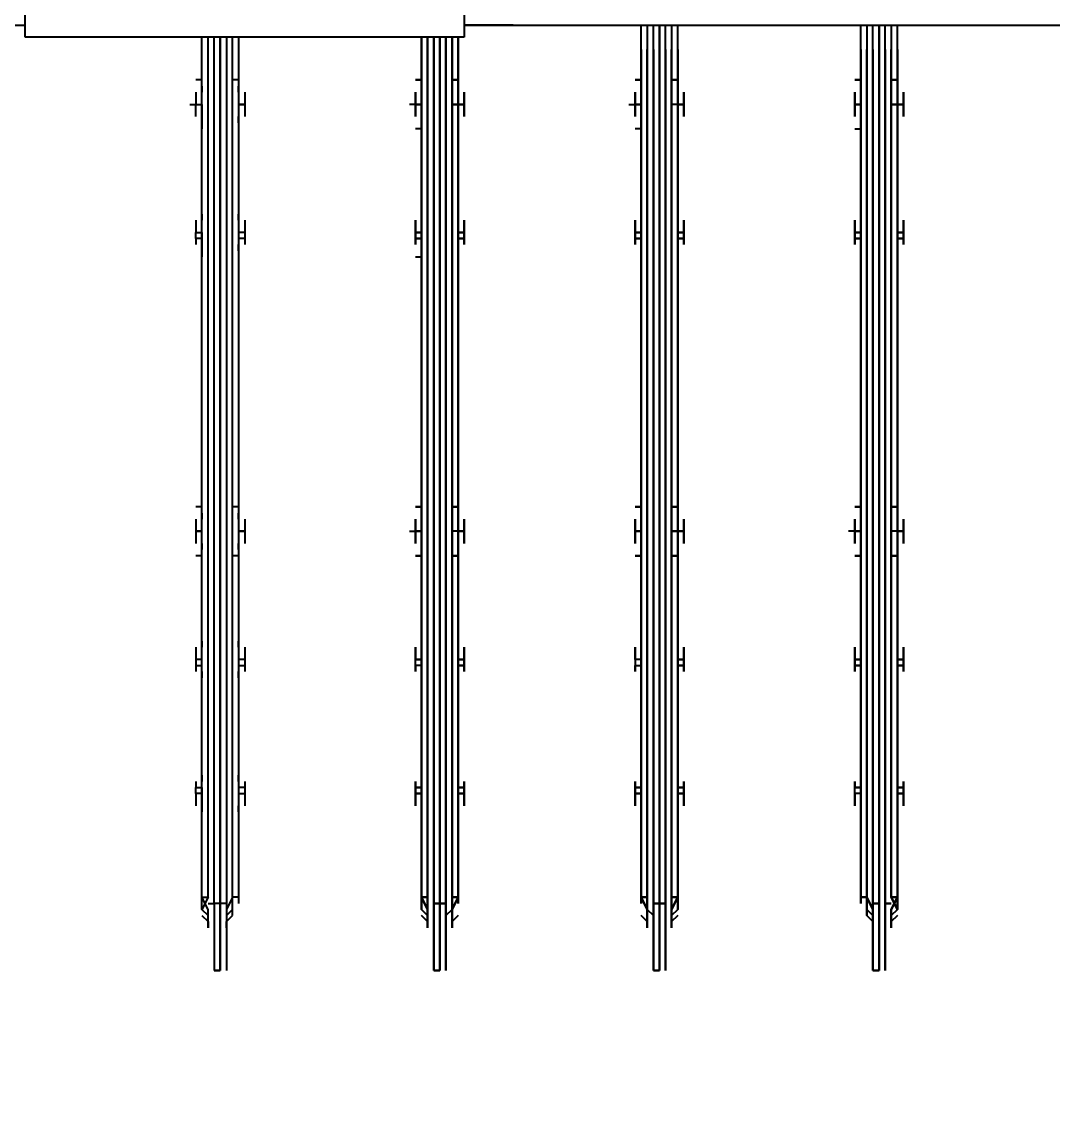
# Model space of a CAD drawing. Header units: metres. Extents: x 530797 to 531186, y 2675944 to 2676144.
# Drawn here: x 531161.7064 to 531161.9401, y 2676016.3081 to 2676016.558 of the extents above; entities that cross this region are included whole.
import ezdxf

# ---------------------------------------------------------------- set-up
doc = ezdxf.new("R2010")
doc.units = ezdxf.units.M
doc.layers.add('IDT', color=7, linetype='Continuous')
doc.layers.add('MMS Block Numbering', color=7, linetype='Continuous')
doc.styles.add('Adani Regular', font='Adani Regular.ttf')

# ---------------------------------------------------------------- blocks, each defined once
blk = doc.blocks.new('IDT')
at = {"layer": 'IDT', "color": 0, "lineweight": 25}
for p, q in [((14.24521, 10.30483), (14.24521, 10.32005)), ((14.24521, 10.32005), (14.24521, 10.30483)), ((14.24798, 10.32005), (14.24659, 10.32005)), ((14.24659, 10.32005), (14.24659, 10.30483)), ((14.24659, 10.32005), (14.24798, 10.32005)), ((14.24659, 10.30483), (14.24659, 10.32005)), ((14.24659, 10.32005), (14.24798, 10.32005)), ((14.24798, 10.32005), (14.24659, 10.32005)), ((14.24659, 10.32005), (14.24798, 10.32005)), ((14.24659, 10.30483), (14.24659, 10.32005)), ((14.24659, 10.32005), (14.24659, 10.30483)), ((14.24798, 10.30483), (14.24798, 10.32005)), ((14.24798, 10.32005), (14.24798, 10.30483)), ((14.295, 10.30483), (14.295, 10.32005)), ((14.295, 10.32005), (14.295, 10.30483)), ((14.29777, 10.32005), (14.29639, 10.32005)), ((14.29639, 10.32005), (14.29639, 10.30483)), ((14.29639, 10.30483), (14.29639, 10.32005)), ((14.29639, 10.32005), (14.29777, 10.32005)), ((14.29777, 10.32005), (14.29639, 10.32005)), ((14.29639, 10.32005), (14.29777, 10.32005)), ((14.29639, 10.30483), (14.29639, 10.32005)), ((14.29639, 10.32005), (14.29639, 10.30483)), ((14.29777, 10.30483), (14.29777, 10.32005)), ((14.29777, 10.32005), (14.29777, 10.30483)), ((14.3448, 10.30483), (14.3448, 10.32005)), ((14.3448, 10.32005), (14.3448, 10.30483)), ((14.34618, 10.30483), (14.34618, 10.32005)), ((14.34618, 10.32005), (14.34618, 10.30483)), ((14.34756, 10.32005), (14.34618, 10.32005)), ((14.34618, 10.32005), (14.34756, 10.32005)), ((14.34756, 10.32005), (14.34618, 10.32005)), ((14.34618, 10.32005), (14.34756, 10.32005)), ((14.34618, 10.30483), (14.34618, 10.32005)), ((14.34618, 10.32005), (14.34618, 10.30483)), ((14.34756, 10.32005), (14.34756, 10.30483)), ((14.34756, 10.30483), (14.34756, 10.32005)), ((14.39459, 10.30483), (14.39459, 10.32005)), ((14.39736, 10.32005), (14.39597, 10.32005)), ((14.39597, 10.32005), (14.39597, 10.30483)), ((14.39597, 10.30483), (14.39597, 10.32005)), ((14.39597, 10.32005), (14.39736, 10.32005)), ((14.39736, 10.32005), (14.39597, 10.32005)), ((14.39736, 10.30483), (14.39736, 10.32005)), ((14.24383, 10.30898), (14.24244, 10.3076)), ((14.24244, 10.3076), (14.24383, 10.30898)), ((14.24383, 10.30622), (14.24383, 10.31037)), ((14.24383, 10.31037), (14.24383, 10.30898)), ((14.24383, 10.30898), (14.24383, 10.31037)), ((14.24383, 10.31037), (14.24383, 10.30622)), ((14.24798, 10.30622), (14.24798, 10.31037)), ((14.24798, 10.31037), (14.24798, 10.30622)), ((14.24798, 10.30898), (14.24798, 10.31037)), ((14.24798, 10.31037), (14.24798, 10.30898)), ((14.24936, 10.3076), (14.24798, 10.30898)), ((14.24798, 10.30898), (14.24936, 10.3076)), ((14.29362, 10.30898), (14.29224, 10.3076)), ((14.29224, 10.3076), (14.29362, 10.30898)), ((14.29362, 10.30622), (14.29362, 10.31037)), ((14.29362, 10.31037), (14.29362, 10.30898)), ((14.29362, 10.30898), (14.29362, 10.31037)), ((14.29362, 10.31037), (14.29362, 10.30622)), ((14.29915, 10.30622), (14.29915, 10.31037)), ((14.29915, 10.31037), (14.29915, 10.30898)), ((14.29915, 10.30898), (14.29915, 10.31037)), ((14.29915, 10.31037), (14.29915, 10.30622)), ((14.29915, 10.30898), (14.30054, 10.3076)), ((14.30054, 10.3076), (14.29915, 10.30898)), ((14.34341, 10.30898), (14.34203, 10.3076)), ((14.34203, 10.3076), (14.34341, 10.30898)), ((14.34341, 10.30622), (14.34341, 10.31037)), ((14.34341, 10.31037), (14.34341, 10.30898)), ((14.34341, 10.30898), (14.34341, 10.31037)), ((14.34341, 10.31037), (14.34341, 10.30622)), ((14.34895, 10.30622), (14.34895, 10.31037)), ((14.34895, 10.31037), (14.34895, 10.30898)), ((14.34895, 10.30898), (14.34895, 10.31037)), ((14.34895, 10.31037), (14.34895, 10.30622)), ((14.34895, 10.30898), (14.35033, 10.3076)), ((14.35033, 10.3076), (14.34895, 10.30898)), ((14.39459, 10.30898), (14.39321, 10.3076)), ((14.39459, 10.30622), (14.39459, 10.31037)), ((14.39459, 10.31037), (14.39459, 10.30898)), ((14.39874, 10.30898), (14.39874, 10.31037)), ((14.39874, 10.31037), (14.39874, 10.30622)), ((14.40012, 10.3076), (14.39874, 10.30898)), ((14.24244, 10.30622), (14.24383, 10.3076)), ((14.24383, 10.3076), (14.24244, 10.30622)), ((14.24244, 10.30622), (14.24383, 10.3076)), ((14.24383, 10.3076), (14.24244, 10.30622)), ((14.24383, 10.30345), (14.24244, 10.30622)), ((14.24244, 10.30622), (14.24244, 10.30483)), ((14.24244, 10.30483), (14.24244, 10.30622)), ((14.24244, 10.30622), (14.24383, 10.30345)), ((14.24244, 10.30345), (14.24383, 10.30622)), ((14.24383, 10.30622), (14.24244, 10.30345)), ((14.24798, 10.3076), (14.24936, 10.30622)), ((14.24936, 10.30622), (14.24798, 10.3076)), ((14.24936, 10.30345), (14.24798, 10.30622)), ((14.24798, 10.30622), (14.24936, 10.30345)), ((14.24936, 10.3076), (14.24936, 10.30345)), ((14.24936, 10.30345), (14.24936, 10.3076)), ((14.24936, 10.30622), (14.24936, 10.30483)), ((14.24936, 10.30483), (14.24936, 10.30622)), ((14.29362, 10.3076), (14.29224, 10.30622)), ((14.29224, 10.30622), (14.29362, 10.3076)), ((14.29224, 10.30622), (14.29224, 10.30483)), ((14.29224, 10.30483), (14.29224, 10.30622)), ((14.29224, 10.30345), (14.29362, 10.30622)), ((14.29362, 10.30622), (14.29224, 10.30345)), ((14.29362, 10.30345), (14.29362, 10.3076)), ((14.29362, 10.3076), (14.29362, 10.30345)), ((14.29777, 10.3076), (14.29915, 10.30622)), ((14.29915, 10.30622), (14.29777, 10.3076)), ((14.29915, 10.30345), (14.29915, 10.3076)), ((14.29915, 10.3076), (14.29915, 10.30345)), ((14.30054, 10.30345), (14.29915, 10.30622)), ((14.29915, 10.30622), (14.30054, 10.30345)), ((14.29915, 10.30622), (14.29915, 10.30483)), ((14.29915, 10.30483), (14.29915, 10.30622)), ((14.34203, 10.30345), (14.34341, 10.30622)), ((14.34341, 10.30622), (14.34203, 10.30345)), ((14.34341, 10.30345), (14.34341, 10.3076)), ((14.34341, 10.3076), (14.34341, 10.30345)), ((14.34341, 10.30622), (14.3448, 10.3076)), ((14.3448, 10.3076), (14.34341, 10.30622)), ((14.34341, 10.30483), (14.34341, 10.30622)), ((14.34341, 10.30622), (14.34341, 10.30483)), ((14.34895, 10.30345), (14.34895, 10.3076)), ((14.34895, 10.3076), (14.35033, 10.30622)), ((14.35033, 10.30622), (14.34895, 10.3076)), ((14.34895, 10.3076), (14.34895, 10.30345)), ((14.35033, 10.30345), (14.34895, 10.30622)), ((14.34895, 10.30622), (14.35033, 10.30345)), ((14.35033, 10.30622), (14.35033, 10.30483)), ((14.35033, 10.30483), (14.35033, 10.30622)), ((14.39321, 10.3076), (14.39321, 10.30345)), ((14.39459, 10.3076), (14.39321, 10.30622)), ((14.39321, 10.30345), (14.39459, 10.30622)), ((14.39321, 10.30622), (14.39321, 10.30483)), ((14.40012, 10.30622), (14.39874, 10.3076)), ((14.39874, 10.3076), (14.40012, 10.30622)), ((14.39874, 10.30622), (14.40012, 10.30345)), ((14.39874, 10.30345), (14.40012, 10.30622)), ((14.40012, 10.30622), (14.40012, 10.30483)), ((14.24244, 10.30207), (14.24244, 10.30483)), ((14.24244, 10.30483), (14.24244, 10.30207)), ((14.24383, 10.30345), (14.24244, 10.30345)), ((14.24244, 10.30345), (14.24383, 10.30345)), ((14.24521, 10.30483), (14.24383, 10.30483)), ((14.24383, 10.30483), (14.24521, 10.30483)), ((14.24383, 10.10566), (14.24383, 10.30345)), ((14.24383, 10.30345), (14.24383, 10.11119)), ((14.24521, 10.11119), (14.24521, 10.30483)), ((14.24521, 10.30483), (14.24521, 10.10566)), ((14.24798, 10.30483), (14.24659, 10.30483)), ((14.24659, 10.30483), (14.24798, 10.30483)), ((14.24659, 10.30483), (14.24798, 10.30483)), ((14.24798, 10.30483), (14.24659, 10.30483)), ((14.24659, 10.11119), (14.24659, 10.30483)), ((14.24659, 10.30483), (14.24659, 10.11119)), ((14.24659, 10.10566), (14.24659, 10.30483)), ((14.24659, 10.30483), (14.24659, 10.10566)), ((14.24798, 10.11119), (14.24798, 10.30483)), ((14.24798, 10.30483), (14.24798, 10.10566)), ((14.24936, 10.30345), (14.25074, 10.30345)), ((14.25074, 10.30345), (14.24936, 10.30345)), ((14.24936, 10.10566), (14.24936, 10.30345)), ((14.24936, 10.30345), (14.24936, 10.11119)), ((14.25074, 10.30207), (14.25074, 10.30483)), ((14.25074, 10.30483), (14.25074, 10.30207)), ((14.29224, 10.30207), (14.29224, 10.30483)), ((14.29224, 10.30483), (14.29224, 10.30207)), ((14.29362, 10.30345), (14.29224, 10.30345)), ((14.29224, 10.30345), (14.29362, 10.30345)), ((14.29362, 10.10566), (14.29362, 10.30345)), ((14.29362, 10.30345), (14.29362, 10.11119)), ((14.29639, 10.30483), (14.295, 10.30483)), ((14.295, 10.30483), (14.295, 10.10566)), ((14.295, 10.11119), (14.295, 10.30483)), ((14.295, 10.30483), (14.29639, 10.30483)), ((14.29777, 10.30483), (14.29639, 10.30483)), ((14.29639, 10.30483), (14.29777, 10.30483)), ((14.29777, 10.30483), (14.29639, 10.30483)), ((14.29639, 10.30483), (14.29777, 10.30483)), ((14.29639, 10.11119), (14.29639, 10.30483)), ((14.29639, 10.30483), (14.29639, 10.11119)), ((14.29639, 10.10566), (14.29639, 10.30483)), ((14.29639, 10.30483), (14.29639, 10.10566)), ((14.29777, 10.11119), (14.29777, 10.30483)), ((14.29777, 10.30483), (14.29777, 10.10566)), ((14.29915, 10.10566), (14.29915, 10.30345)), ((14.29915, 10.30345), (14.30054, 10.30345)), ((14.30054, 10.30345), (14.29915, 10.30345)), ((14.29915, 10.30345), (14.29915, 10.11119)), ((14.30054, 10.30207), (14.30054, 10.30483)), ((14.30054, 10.30483), (14.30054, 10.30207)), ((14.34203, 10.30483), (14.34203, 10.30207)), ((14.34203, 10.30207), (14.34203, 10.30483)), ((14.34203, 10.30345), (14.34341, 10.30345)), ((14.34341, 10.30345), (14.34203, 10.30345)), ((14.34341, 10.30345), (14.34341, 10.10843)), ((14.34341, 10.10843), (14.34341, 10.30345)), ((14.34618, 10.30483), (14.3448, 10.30483)), ((14.3448, 10.30483), (14.34618, 10.30483)), ((14.3448, 10.30483), (14.3448, 10.10843)), ((14.3448, 10.10843), (14.3448, 10.30483)), ((14.34756, 10.30483), (14.34618, 10.30483)), ((14.34618, 10.30483), (14.34756, 10.30483)), ((14.34618, 10.30483), (14.34756, 10.30483)), ((14.34756, 10.30483), (14.34618, 10.30483)), ((14.34618, 10.10843), (14.34618, 10.30483)), ((14.34618, 10.30483), (14.34618, 10.10843)), ((14.34618, 10.10843), (14.34618, 10.30483)), ((14.34618, 10.30483), (14.34618, 10.10843)), ((14.34756, 10.30483), (14.34756, 10.10843)), ((14.34756, 10.10843), (14.34756, 10.30483)), ((14.34895, 10.30345), (14.35033, 10.30345)), ((14.35033, 10.30345), (14.34895, 10.30345)), ((14.34895, 10.10843), (14.34895, 10.30345)), ((14.34895, 10.30345), (14.34895, 10.10843)), ((14.35033, 10.30483), (14.35033, 10.30207)), ((14.35033, 10.30207), (14.35033, 10.30483)), ((14.39182, 10.30207), (14.39182, 10.30483)), ((14.39182, 10.30345), (14.39321, 10.30345)), ((14.39321, 10.30345), (14.39321, 10.10843)), ((14.39459, 10.10843), (14.39459, 10.30483)), ((14.39459, 10.30483), (14.39597, 10.30483)), ((14.39597, 10.30483), (14.39736, 10.30483)), ((14.39597, 10.30483), (14.39597, 10.10843)), ((14.39597, 10.10843), (14.39597, 10.30483)), ((14.39874, 10.30483), (14.39736, 10.30483)), ((14.39736, 10.30483), (14.39736, 10.10843)), ((14.40012, 10.30345), (14.39874, 10.30345)), ((14.39874, 10.30345), (14.39874, 10.10843)), ((14.40012, 10.30483), (14.40012, 10.30207)), ((14.24244, 10.11119), (14.24244, 10.30207)), ((14.24244, 10.30207), (14.24244, 10.10566)), ((14.25074, 10.11119), (14.25074, 10.30207)), ((14.25074, 10.30207), (14.25074, 10.10566)), ((14.29224, 10.11119), (14.29224, 10.30207)), ((14.29224, 10.30207), (14.29224, 10.10566)), ((14.30054, 10.11119), (14.30054, 10.30207)), ((14.30054, 10.30207), (14.30054, 10.10566)), ((14.34203, 10.30207), (14.34203, 10.10843)), ((14.34203, 10.10843), (14.34203, 10.30207)), ((14.35033, 10.30207), (14.35033, 10.10843)), ((14.35033, 10.10843), (14.35033, 10.30207)), ((14.39182, 10.10843), (14.39182, 10.30207)), ((14.40012, 10.30207), (14.40012, 10.10843)), ((14.24244, 10.27994), (14.24244, 10.28409)), ((14.24244, 10.28409), (14.24244, 10.2827)), ((14.24244, 10.2827), (14.24244, 10.28409)), ((14.24244, 10.28409), (14.24244, 10.27994)), ((14.25074, 10.28409), (14.25074, 10.27994)), ((14.25074, 10.27994), (14.25074, 10.28409)), ((14.25074, 10.28409), (14.25074, 10.2827)), ((14.25074, 10.2827), (14.25074, 10.28409)), ((14.29224, 10.2827), (14.29224, 10.28409)), ((14.29224, 10.28409), (14.29224, 10.2827)), ((14.29224, 10.27994), (14.29224, 10.28409)), ((14.29224, 10.28409), (14.29224, 10.27994)), ((14.30054, 10.28409), (14.30054, 10.27994)), ((14.30054, 10.27994), (14.30054, 10.28409)), ((14.30054, 10.28409), (14.30054, 10.2827)), ((14.30054, 10.2827), (14.30054, 10.28409)), ((14.34203, 10.2827), (14.34203, 10.28409)), ((14.34203, 10.28409), (14.34203, 10.2827)), ((14.34203, 10.27994), (14.34203, 10.28409)), ((14.34203, 10.28409), (14.34203, 10.27994)), ((14.35033, 10.27855), (14.35033, 10.28409)), ((14.35033, 10.28409), (14.35033, 10.2827)), ((14.35033, 10.2827), (14.35033, 10.28409)), ((14.35033, 10.28409), (14.35033, 10.27855)), ((14.39182, 10.27994), (14.39182, 10.28409)), ((14.39182, 10.28409), (14.39182, 10.2827)), ((14.40012, 10.27994), (14.40012, 10.28409)), ((14.40012, 10.28409), (14.40012, 10.2827)), ((14.24106, 10.2827), (14.24106, 10.27994)), ((14.24106, 10.27994), (14.24106, 10.2827)), ((14.25212, 10.27994), (14.25212, 10.2827)), ((14.25212, 10.2827), (14.25212, 10.27994)), ((14.29085, 10.27994), (14.29085, 10.2827)), ((14.29085, 10.2827), (14.29085, 10.27994)), ((14.30192, 10.2827), (14.30192, 10.27994)), ((14.30192, 10.27994), (14.30192, 10.2827)), ((14.34065, 10.2827), (14.34065, 10.27994)), ((14.34065, 10.27994), (14.34065, 10.2827)), ((14.35171, 10.2827), (14.35171, 10.27994)), ((14.35171, 10.27994), (14.35171, 10.2827)), ((14.39044, 10.27994), (14.39044, 10.2827)), ((14.40151, 10.27994), (14.40151, 10.2827)), ((14.24244, 10.27994), (14.24106, 10.27994)), ((14.24106, 10.27994), (14.24106, 10.27855)), ((14.24106, 10.27855), (14.24106, 10.27994)), ((14.24106, 10.27994), (14.24244, 10.27994)), ((14.24244, 10.27855), (14.24106, 10.27855)), ((14.24106, 10.27855), (14.24106, 10.27717)), ((14.24106, 10.27717), (14.24106, 10.27855)), ((14.24106, 10.27855), (14.24244, 10.27855)), ((14.24244, 10.27855), (14.24244, 10.27994)), ((14.24244, 10.27994), (14.24244, 10.2744)), ((14.24244, 10.2744), (14.24244, 10.27855)), ((14.25074, 10.27994), (14.25212, 10.27994)), ((14.25074, 10.27855), (14.25074, 10.27994)), ((14.25074, 10.27994), (14.25212, 10.27994)), ((14.25074, 10.27855), (14.25074, 10.27994)), ((14.25212, 10.27855), (14.25074, 10.27855)), ((14.25074, 10.27855), (14.25074, 10.2744)), ((14.25074, 10.2744), (14.25074, 10.27855)), ((14.25074, 10.27855), (14.25212, 10.27855)), ((14.25212, 10.27855), (14.25074, 10.27855)), ((14.25212, 10.27855), (14.25074, 10.27855)), ((14.25212, 10.27994), (14.25212, 10.27855)), ((14.25212, 10.27994), (14.25212, 10.27855)), ((14.25212, 10.27855), (14.25212, 10.27717)), ((14.25212, 10.27717), (14.25212, 10.27855)), ((14.29085, 10.27994), (14.29224, 10.27994)), ((14.29224, 10.27994), (14.29085, 10.27994)), ((14.29085, 10.27994), (14.29085, 10.27855)), ((14.29085, 10.27855), (14.29085, 10.27994)), ((14.29224, 10.27855), (14.29085, 10.27855)), ((14.29085, 10.27855), (14.29085, 10.27717)), ((14.29085, 10.27717), (14.29085, 10.27855)), ((14.29085, 10.27855), (14.29224, 10.27855)), ((14.29224, 10.27855), (14.29224, 10.27994)), ((14.29224, 10.27994), (14.29224, 10.27855)), ((14.29224, 10.27855), (14.29224, 10.2744)), ((14.29224, 10.2744), (14.29224, 10.27855)), ((14.30054, 10.27994), (14.30054, 10.27855)), ((14.30054, 10.27855), (14.30054, 10.27994)), ((14.30192, 10.27994), (14.30054, 10.27994)), ((14.30054, 10.27994), (14.30192, 10.27994)), ((14.30054, 10.27855), (14.30192, 10.27855)), ((14.30192, 10.27855), (14.30054, 10.27855)), ((14.30054, 10.27855), (14.30054, 10.2744)), ((14.30054, 10.2744), (14.30054, 10.27855)), ((14.30054, 10.27855), (14.30192, 10.27855)), ((14.30192, 10.27855), (14.30192, 10.27994)), ((14.30192, 10.27994), (14.30192, 10.27855)), ((14.30192, 10.27855), (14.30192, 10.27717)), ((14.30192, 10.27717), (14.30192, 10.27855)), ((14.34203, 10.27994), (14.34065, 10.27994)), ((14.34065, 10.27994), (14.34065, 10.27855)), ((14.34065, 10.27855), (14.34065, 10.27994)), ((14.34065, 10.27994), (14.34203, 10.27994)), ((14.34203, 10.27855), (14.34065, 10.27855)), ((14.34065, 10.27855), (14.34065, 10.27717)), ((14.34065, 10.27717), (14.34065, 10.27855)), ((14.34065, 10.27855), (14.34203, 10.27855)), ((14.34203, 10.27855), (14.34203, 10.27994)), ((14.34203, 10.27994), (14.34203, 10.27855)), ((14.34203, 10.27855), (14.34203, 10.2744)), ((14.34203, 10.2744), (14.34203, 10.27855)), ((14.35033, 10.27994), (14.35171, 10.27994)), ((14.35171, 10.27994), (14.35033, 10.27994)), ((14.35171, 10.27855), (14.35033, 10.27855)), ((14.35033, 10.27855), (14.35033, 10.2744)), ((14.35033, 10.2744), (14.35033, 10.27855)), ((14.35033, 10.27855), (14.35171, 10.27855)), ((14.35171, 10.27855), (14.35033, 10.27855)), ((14.35033, 10.27855), (14.35171, 10.27855)), ((14.35171, 10.27994), (14.35171, 10.27855)), ((14.35171, 10.27855), (14.35171, 10.27994)), ((14.35171, 10.27855), (14.35171, 10.27717)), ((14.35171, 10.27717), (14.35171, 10.27855)), ((14.39182, 10.27994), (14.39044, 10.27994)), ((14.39044, 10.27855), (14.39044, 10.27994)), ((14.39044, 10.27717), (14.39044, 10.27855)), ((14.39044, 10.27855), (14.39182, 10.27855)), ((14.39182, 10.27855), (14.39182, 10.27994)), ((14.39182, 10.2744), (14.39182, 10.27855)), ((14.40012, 10.27994), (14.40151, 10.27994)), ((14.40012, 10.27855), (14.40012, 10.27994)), ((14.40151, 10.27855), (14.40012, 10.27855)), ((14.40012, 10.27855), (14.40012, 10.2744)), ((14.40151, 10.27855), (14.40012, 10.27855)), ((14.40151, 10.27994), (14.40151, 10.27855)), ((14.40151, 10.27717), (14.40151, 10.27855)), ((14.24244, 10.27579), (14.24244, 10.27717)), ((14.24244, 10.27717), (14.24244, 10.27579)), ((14.25074, 10.27717), (14.25074, 10.27579)), ((14.25074, 10.27579), (14.25074, 10.27717)), ((14.29224, 10.27579), (14.29224, 10.27717)), ((14.29224, 10.27717), (14.29224, 10.27579)), ((14.30054, 10.27717), (14.30054, 10.27579)), ((14.30054, 10.27579), (14.30054, 10.27717)), ((14.34203, 10.27579), (14.34203, 10.27717)), ((14.34203, 10.27717), (14.34203, 10.27579)), ((14.35033, 10.27717), (14.35033, 10.27579)), ((14.35033, 10.27579), (14.35033, 10.27717)), ((14.39182, 10.27717), (14.39182, 10.27579)), ((14.40012, 10.27579), (14.40012, 10.27717)), ((14.24244, 10.25504), (14.24244, 10.25089)), ((14.24244, 10.25089), (14.24244, 10.25504)), ((14.24244, 10.25227), (14.24244, 10.25366)), ((14.24244, 10.25366), (14.24244, 10.25227)), ((14.25074, 10.24951), (14.25074, 10.25504)), ((14.25074, 10.25504), (14.25074, 10.25089)), ((14.25074, 10.25366), (14.25074, 10.25227)), ((14.25074, 10.25227), (14.25074, 10.25366)), ((14.29224, 10.25089), (14.29224, 10.25504)), ((14.29224, 10.25504), (14.29224, 10.24951)), ((14.29224, 10.25227), (14.29224, 10.25366)), ((14.29224, 10.25366), (14.29224, 10.25227)), ((14.30054, 10.25089), (14.30054, 10.25504)), ((14.30054, 10.25504), (14.30054, 10.25089)), ((14.30054, 10.25366), (14.30054, 10.25227)), ((14.30054, 10.25227), (14.30054, 10.25366)), ((14.34203, 10.25089), (14.34203, 10.25504)), ((14.34203, 10.25504), (14.34203, 10.24951)), ((14.34203, 10.25227), (14.34203, 10.25366)), ((14.34203, 10.25366), (14.34203, 10.25227)), ((14.35033, 10.25504), (14.35033, 10.25089)), ((14.35033, 10.25089), (14.35033, 10.25504)), ((14.35033, 10.25366), (14.35033, 10.25227)), ((14.35033, 10.25227), (14.35033, 10.25366)), ((14.39182, 10.24951), (14.39182, 10.25504)), ((14.39182, 10.25366), (14.39182, 10.25227)), ((14.40012, 10.25504), (14.40012, 10.25089)), ((14.40012, 10.25227), (14.40012, 10.25366)), ((14.24106, 10.25227), (14.24106, 10.25089)), ((14.24106, 10.25089), (14.24106, 10.25227)), ((14.24244, 10.25089), (14.24106, 10.25089)), ((14.24106, 10.25089), (14.24106, 10.24951)), ((14.24106, 10.24951), (14.24106, 10.25089)), ((14.24106, 10.25089), (14.24244, 10.25089)), ((14.24244, 10.24951), (14.24244, 10.25089)), ((14.24244, 10.25089), (14.24244, 10.24951)), ((14.25074, 10.25089), (14.25074, 10.24951)), ((14.25212, 10.25089), (14.25074, 10.25089)), ((14.25074, 10.25089), (14.25212, 10.25089)), ((14.25212, 10.25089), (14.25212, 10.25227)), ((14.25212, 10.25227), (14.25212, 10.25089)), ((14.25212, 10.24951), (14.25212, 10.25089)), ((14.25212, 10.25089), (14.25212, 10.24951)), ((14.29085, 10.25227), (14.29085, 10.25089)), ((14.29085, 10.25089), (14.29085, 10.25227)), ((14.29224, 10.25089), (14.29085, 10.25089)), ((14.29085, 10.25089), (14.29085, 10.24951)), ((14.29085, 10.24951), (14.29085, 10.25089)), ((14.29085, 10.25089), (14.29224, 10.25089)), ((14.29224, 10.24951), (14.29224, 10.25089)), ((14.30054, 10.25089), (14.30054, 10.24951)), ((14.30192, 10.25089), (14.30054, 10.25089)), ((14.30054, 10.25089), (14.30054, 10.24951)), ((14.30192, 10.25089), (14.30054, 10.25089)), ((14.30192, 10.25089), (14.30192, 10.25227)), ((14.30192, 10.25227), (14.30192, 10.25089)), ((14.30192, 10.24951), (14.30192, 10.25089)), ((14.30192, 10.24951), (14.30192, 10.25089)), ((14.34065, 10.25227), (14.34065, 10.25089)), ((14.34065, 10.25089), (14.34065, 10.25227)), ((14.34065, 10.25089), (14.34203, 10.25089)), ((14.34203, 10.25089), (14.34065, 10.25089)), ((14.34065, 10.25089), (14.34065, 10.24951)), ((14.34065, 10.24951), (14.34065, 10.25089)), ((14.34203, 10.24951), (14.34203, 10.25089)), ((14.35033, 10.25089), (14.35171, 10.25089)), ((14.35033, 10.24951), (14.35033, 10.25089)), ((14.35033, 10.24951), (14.35033, 10.25089)), ((14.35033, 10.25089), (14.35171, 10.25089)), ((14.35171, 10.25227), (14.35171, 10.25089)), ((14.35171, 10.25089), (14.35171, 10.25227)), ((14.35171, 10.25089), (14.35171, 10.24951)), ((14.35171, 10.25089), (14.35171, 10.24951)), ((14.39044, 10.25089), (14.39044, 10.25227)), ((14.39182, 10.25089), (14.39044, 10.25089)), ((14.39044, 10.24951), (14.39044, 10.25089)), ((14.40012, 10.25089), (14.40012, 10.24951)), ((14.40151, 10.25089), (14.40012, 10.25089)), ((14.40151, 10.25089), (14.40151, 10.25227)), ((14.40151, 10.24951), (14.40151, 10.25089)), ((14.24244, 10.24951), (14.24106, 10.24951)), ((14.24106, 10.24951), (14.24106, 10.24674)), ((14.24106, 10.24674), (14.24106, 10.24951)), ((14.24106, 10.24951), (14.24244, 10.24951)), ((14.24244, 10.24536), (14.24244, 10.24951)), ((14.24244, 10.24951), (14.24244, 10.24536)), ((14.25074, 10.24951), (14.25212, 10.24951)), ((14.25212, 10.24951), (14.25074, 10.24951)), ((14.25074, 10.24951), (14.25074, 10.24536)), ((14.25074, 10.24536), (14.25074, 10.24951)), ((14.25074, 10.24951), (14.25212, 10.24951)), ((14.25212, 10.24951), (14.25074, 10.24951)), ((14.25212, 10.24951), (14.25212, 10.24674)), ((14.25212, 10.24674), (14.25212, 10.24951)), ((14.29224, 10.24951), (14.29085, 10.24951)), ((14.29085, 10.24951), (14.29085, 10.24674)), ((14.29085, 10.24674), (14.29085, 10.24951)), ((14.29085, 10.24951), (14.29224, 10.24951)), ((14.29224, 10.24951), (14.29224, 10.24536)), ((14.29224, 10.24536), (14.29224, 10.24951)), ((14.30054, 10.24951), (14.30054, 10.24536)), ((14.30054, 10.24536), (14.30054, 10.24951)), ((14.30054, 10.24951), (14.30192, 10.24951)), ((14.30054, 10.24951), (14.30192, 10.24951)), ((14.30192, 10.24951), (14.30192, 10.24674)), ((14.30192, 10.24674), (14.30192, 10.24951)), ((14.34203, 10.24951), (14.34065, 10.24951)), ((14.34065, 10.24951), (14.34065, 10.24674)), ((14.34065, 10.24674), (14.34065, 10.24951)), ((14.34065, 10.24951), (14.34203, 10.24951)), ((14.34203, 10.24951), (14.34203, 10.24536)), ((14.34203, 10.24536), (14.34203, 10.24951)), ((14.35033, 10.24536), (14.35033, 10.24951)), ((14.35033, 10.24951), (14.35171, 10.24951)), ((14.35171, 10.24951), (14.35033, 10.24951)), ((14.35033, 10.24951), (14.35033, 10.24536)), ((14.35171, 10.24951), (14.35033, 10.24951)), ((14.35171, 10.24951), (14.35171, 10.24674)), ((14.35171, 10.24674), (14.35171, 10.24951)), ((14.39044, 10.24674), (14.39044, 10.24951)), ((14.39044, 10.24951), (14.39182, 10.24951)), ((14.39182, 10.24536), (14.39182, 10.24951)), ((14.40012, 10.24951), (14.40012, 10.24536)), ((14.40012, 10.24951), (14.40151, 10.24951)), ((14.40151, 10.24674), (14.40151, 10.24951)), ((14.24244, 10.24536), (14.24244, 10.24674)), ((14.24244, 10.24674), (14.24244, 10.24536)), ((14.25074, 10.24674), (14.25074, 10.24536)), ((14.25074, 10.24536), (14.25074, 10.24674)), ((14.29224, 10.24536), (14.29224, 10.24674)), ((14.29224, 10.24674), (14.29224, 10.24536)), ((14.30054, 10.24674), (14.30054, 10.24536)), ((14.30054, 10.24536), (14.30054, 10.24674)), ((14.34203, 10.24536), (14.34203, 10.24674)), ((14.34203, 10.24674), (14.34203, 10.24536)), ((14.35033, 10.24536), (14.35033, 10.24674)), ((14.35033, 10.24674), (14.35033, 10.24536)), ((14.39182, 10.24674), (14.39182, 10.24536)), ((14.40012, 10.24536), (14.40012, 10.24674)), ((14.24383, 10.22599), (14.24244, 10.22599)), ((14.24244, 10.22599), (14.24383, 10.22599)), ((14.25212, 10.22599), (14.25074, 10.22599)), ((14.25074, 10.22599), (14.25212, 10.22599)), ((14.29362, 10.22599), (14.29224, 10.22599)), ((14.29224, 10.22599), (14.29362, 10.22599)), ((14.30192, 10.22599), (14.30054, 10.22599)), ((14.30054, 10.22599), (14.30192, 10.22599)), ((14.34341, 10.22599), (14.34203, 10.22599)), ((14.34203, 10.22599), (14.34341, 10.22599)), ((14.35171, 10.22599), (14.35033, 10.22599)), ((14.35033, 10.22599), (14.35171, 10.22599)), ((14.39182, 10.22599), (14.39321, 10.22599)), ((14.40012, 10.22599), (14.40151, 10.22599)), ((14.24106, 10.22323), (14.24106, 10.22046)), ((14.24106, 10.22046), (14.24106, 10.22323)), ((14.24244, 10.22046), (14.24244, 10.22461)), ((14.24244, 10.22461), (14.24244, 10.22323)), ((14.24244, 10.22323), (14.24244, 10.22461)), ((14.24244, 10.22461), (14.24244, 10.21631)), ((14.25074, 10.22461), (14.25074, 10.22323)), ((14.25074, 10.22323), (14.25074, 10.22461)), ((14.25074, 10.22046), (14.25074, 10.22461)), ((14.25074, 10.22461), (14.25074, 10.22046)), ((14.25212, 10.22046), (14.25212, 10.22323)), ((14.25212, 10.22323), (14.25212, 10.22046)), ((14.29085, 10.22046), (14.29085, 10.22323)), ((14.29085, 10.22323), (14.29085, 10.22046)), ((14.29224, 10.22323), (14.29224, 10.22461)), ((14.29224, 10.22461), (14.29224, 10.22323)), ((14.29224, 10.22046), (14.29224, 10.22461)), ((14.29224, 10.22461), (14.29224, 10.22046)), ((14.30054, 10.22046), (14.30054, 10.22461)), ((14.30054, 10.22461), (14.30054, 10.22323)), ((14.30054, 10.22323), (14.30054, 10.22461)), ((14.30054, 10.22461), (14.30054, 10.22046)), ((14.30192, 10.22323), (14.30192, 10.22046)), ((14.30192, 10.22046), (14.30192, 10.22323)), ((14.34065, 10.22323), (14.34065, 10.22046)), ((14.34065, 10.22046), (14.34065, 10.22323)), ((14.34203, 10.22046), (14.34203, 10.22461)), ((14.34203, 10.22461), (14.34203, 10.22323)), ((14.34203, 10.22323), (14.34203, 10.22461)), ((14.34203, 10.22461), (14.34203, 10.22046)), ((14.35033, 10.22461), (14.35033, 10.22323)), ((14.35033, 10.22323), (14.35033, 10.22461)), ((14.35033, 10.22046), (14.35033, 10.22461)), ((14.35033, 10.22461), (14.35033, 10.22046)), ((14.35171, 10.22046), (14.35171, 10.22323)), ((14.35171, 10.22323), (14.35171, 10.22046)), ((14.39044, 10.22046), (14.39044, 10.22323)), ((14.39182, 10.22046), (14.39182, 10.22461)), ((14.39182, 10.22461), (14.39182, 10.22323)), ((14.40012, 10.22323), (14.40012, 10.22461)), ((14.40012, 10.22461), (14.40012, 10.22046)), ((14.40151, 10.22046), (14.40151, 10.22323)), ((14.24244, 10.22046), (14.24106, 10.22046)), ((14.24106, 10.22046), (14.24244, 10.22046)), ((14.24244, 10.22046), (14.24106, 10.22046)), ((14.24106, 10.22046), (14.24106, 10.21769)), ((14.24106, 10.21769), (14.24106, 10.22046)), ((14.24106, 10.22046), (14.24244, 10.22046)), ((14.24244, 10.21631), (14.24244, 10.22046)), ((14.24244, 10.22046), (14.24383, 10.22046)), ((14.25074, 10.22046), (14.25212, 10.22046)), ((14.25212, 10.22046), (14.25074, 10.22046)), ((14.25074, 10.22046), (14.25212, 10.22046)), ((14.25212, 10.22046), (14.25074, 10.22046)), ((14.25074, 10.21631), (14.25074, 10.22046)), ((14.25074, 10.22046), (14.25212, 10.22046)), ((14.25212, 10.22046), (14.25074, 10.22046)), ((14.25074, 10.22046), (14.25212, 10.22046)), ((14.25212, 10.22046), (14.25074, 10.22046)), ((14.25074, 10.22046), (14.25074, 10.21631)), ((14.25212, 10.22046), (14.25212, 10.21769)), ((14.25212, 10.21769), (14.25212, 10.22046)), ((14.25212, 10.22046), (14.25351, 10.22046)), ((14.29085, 10.22046), (14.29224, 10.22046)), ((14.29224, 10.22046), (14.29085, 10.22046)), ((14.29085, 10.22046), (14.29224, 10.22046)), ((14.29224, 10.22046), (14.29085, 10.22046)), ((14.29085, 10.22046), (14.29085, 10.21769)), ((14.29085, 10.21769), (14.29085, 10.22046)), ((14.29085, 10.22046), (14.29224, 10.22046)), ((14.29224, 10.22046), (14.29362, 10.22046)), ((14.29362, 10.22046), (14.29224, 10.22046)), ((14.29224, 10.22046), (14.29224, 10.21631)), ((14.29224, 10.21631), (14.29224, 10.22046)), ((14.30054, 10.22046), (14.30054, 10.21631)), ((14.30054, 10.21631), (14.30054, 10.22046)), ((14.30054, 10.22046), (14.30192, 10.22046)), ((14.30192, 10.22046), (14.30054, 10.22046)), ((14.30054, 10.22046), (14.30192, 10.22046)), ((14.30192, 10.22046), (14.30054, 10.22046)), ((14.30054, 10.22046), (14.30192, 10.22046)), ((14.30192, 10.22046), (14.30054, 10.22046)), ((14.30054, 10.22046), (14.30192, 10.22046)), ((14.30192, 10.22046), (14.30192, 10.21769)), ((14.30192, 10.21769), (14.30192, 10.22046)), ((14.34203, 10.22046), (14.34065, 10.22046)), ((14.34065, 10.22046), (14.34203, 10.22046)), ((14.34203, 10.22046), (14.34065, 10.22046)), ((14.34065, 10.22046), (14.34065, 10.21769)), ((14.34065, 10.21769), (14.34065, 10.22046)), ((14.34065, 10.22046), (14.34203, 10.22046)), ((14.34203, 10.22046), (14.34203, 10.21631)), ((14.34203, 10.21631), (14.34203, 10.22046)), ((14.34203, 10.22046), (14.34341, 10.22046)), ((14.35171, 10.22046), (14.35033, 10.22046)), ((14.35033, 10.22046), (14.35171, 10.22046)), ((14.35171, 10.22046), (14.35033, 10.22046)), ((14.35033, 10.21631), (14.35033, 10.22046)), ((14.35033, 10.22046), (14.35171, 10.22046)), ((14.35171, 10.22046), (14.35033, 10.22046)), ((14.35033, 10.22046), (14.35033, 10.21631)), ((14.35309, 10.22046), (14.35171, 10.22046)), ((14.35171, 10.22046), (14.35171, 10.21769)), ((14.35171, 10.21769), (14.35171, 10.22046)), ((14.39044, 10.21769), (14.39044, 10.22046)), ((14.39044, 10.22046), (14.39182, 10.22046)), ((14.39182, 10.22046), (14.39044, 10.22046)), ((14.39182, 10.21631), (14.39182, 10.22046)), ((14.40151, 10.22046), (14.40012, 10.22046)), ((14.40012, 10.22046), (14.40012, 10.21631)), ((14.40012, 10.22046), (14.40151, 10.22046)), ((14.40151, 10.22046), (14.40012, 10.22046)), ((14.40151, 10.21769), (14.40151, 10.22046)), ((14.24244, 10.21631), (14.24244, 10.21769)), ((14.24244, 10.21769), (14.24244, 10.21631)), ((14.25074, 10.21769), (14.25074, 10.21631)), ((14.25074, 10.21631), (14.25074, 10.21769)), ((14.29224, 10.21631), (14.29224, 10.21769)), ((14.29224, 10.21769), (14.29224, 10.21631)), ((14.30054, 10.21631), (14.30054, 10.21769)), ((14.30054, 10.21769), (14.30054, 10.21631)), ((14.34203, 10.21631), (14.34203, 10.21769)), ((14.34203, 10.21769), (14.34203, 10.21631)), ((14.35033, 10.21769), (14.35033, 10.21631)), ((14.35033, 10.21631), (14.35033, 10.21769)), ((14.39182, 10.21769), (14.39182, 10.21631)), ((14.40012, 10.21631), (14.40012, 10.21769)), ((14.24383, 10.21493), (14.24244, 10.21493)), ((14.24244, 10.21493), (14.24383, 10.21493)), ((14.25212, 10.21493), (14.25074, 10.21493)), ((14.25074, 10.21493), (14.25212, 10.21493)), ((14.29362, 10.21493), (14.29224, 10.21493)), ((14.29224, 10.21493), (14.29362, 10.21493)), ((14.30192, 10.21493), (14.30054, 10.21493)), ((14.30054, 10.21493), (14.30192, 10.21493)), ((14.34341, 10.21493), (14.34203, 10.21493)), ((14.34203, 10.21493), (14.34341, 10.21493)), ((14.35171, 10.21493), (14.35033, 10.21493)), ((14.35033, 10.21493), (14.35171, 10.21493)), ((14.39182, 10.21493), (14.39321, 10.21493)), ((14.40012, 10.21493), (14.40151, 10.21493)), ((14.24244, 10.15407), (14.24244, 10.15822)), ((14.24244, 10.15822), (14.24244, 10.15407)), ((14.25074, 10.15269), (14.25074, 10.15822)), ((14.25074, 10.15822), (14.25074, 10.15407)), ((14.29224, 10.15269), (14.29224, 10.15822)), ((14.29224, 10.15822), (14.29224, 10.15269)), ((14.30054, 10.15822), (14.30054, 10.15269)), ((14.30054, 10.15407), (14.30054, 10.15822)), ((14.34203, 10.15269), (14.34203, 10.15822)), ((14.34203, 10.15822), (14.34203, 10.15269)), ((14.35171, 10.15822), (14.35033, 10.15822)), ((14.35033, 10.15822), (14.35033, 10.15407)), ((14.35033, 10.15407), (14.35033, 10.15822)), ((14.39182, 10.15407), (14.39182, 10.15822)), ((14.40012, 10.15407), (14.40012, 10.15822)), ((14.24244, 10.15545), (14.24244, 10.15684)), ((14.24244, 10.15684), (14.24244, 10.15545)), ((14.25074, 10.15684), (14.25074, 10.15545)), ((14.25074, 10.15545), (14.25074, 10.15684)), ((14.29224, 10.15545), (14.29224, 10.15684)), ((14.29224, 10.15684), (14.29224, 10.15545)), ((14.30054, 10.15684), (14.30054, 10.15545)), ((14.30054, 10.15545), (14.30054, 10.15684)), ((14.34203, 10.15545), (14.34203, 10.15684)), ((14.34203, 10.15684), (14.34203, 10.15545)), ((14.35033, 10.15684), (14.35033, 10.15545)), ((14.35033, 10.15545), (14.35033, 10.15684)), ((14.39182, 10.15684), (14.39182, 10.15545)), ((14.40012, 10.15545), (14.40012, 10.15684)), ((14.24106, 10.15545), (14.24106, 10.15407)), ((14.24106, 10.15407), (14.24106, 10.15545)), ((14.24244, 10.15407), (14.24106, 10.15407)), ((14.24106, 10.15407), (14.24106, 10.15269)), ((14.24106, 10.15269), (14.24106, 10.15407)), ((14.24106, 10.15407), (14.24244, 10.15407)), ((14.24244, 10.15407), (14.24244, 10.14854)), ((14.24244, 10.15269), (14.24244, 10.15407)), ((14.25074, 10.15407), (14.25212, 10.15407)), ((14.25212, 10.15407), (14.25074, 10.15407)), ((14.25074, 10.15407), (14.25074, 10.15269)), ((14.25212, 10.15545), (14.25212, 10.15407)), ((14.25212, 10.15407), (14.25212, 10.15545)), ((14.25212, 10.15407), (14.25212, 10.15269)), ((14.25212, 10.15269), (14.25212, 10.15407)), ((14.29085, 10.15545), (14.29085, 10.15407)), ((14.29085, 10.15407), (14.29085, 10.15545)), ((14.29224, 10.15407), (14.29085, 10.15407)), ((14.29085, 10.15407), (14.29085, 10.15269)), ((14.29085, 10.15269), (14.29085, 10.15407)), ((14.29085, 10.15407), (14.29224, 10.15407)), ((14.30192, 10.15407), (14.30054, 10.15407)), ((14.30054, 10.15407), (14.30192, 10.15407)), ((14.30054, 10.15269), (14.30054, 10.15407)), ((14.30192, 10.15545), (14.30192, 10.15407)), ((14.30192, 10.15407), (14.30192, 10.15545)), ((14.30192, 10.15269), (14.30192, 10.15407)), ((14.30192, 10.15407), (14.30192, 10.15269)), ((14.34065, 10.15545), (14.34065, 10.15407)), ((14.34065, 10.15407), (14.34065, 10.15545)), ((14.34203, 10.15407), (14.34065, 10.15407)), ((14.34065, 10.15407), (14.34065, 10.15269)), ((14.34065, 10.15269), (14.34065, 10.15407)), ((14.34065, 10.15407), (14.34203, 10.15407)), ((14.35033, 10.15407), (14.35033, 10.15269)), ((14.35171, 10.15407), (14.35033, 10.15407)), ((14.35033, 10.15269), (14.35033, 10.15407)), ((14.35033, 10.15407), (14.35171, 10.15407)), ((14.35171, 10.15545), (14.35171, 10.15407)), ((14.35171, 10.15407), (14.35171, 10.15545)), ((14.35171, 10.15269), (14.35171, 10.15407)), ((14.35171, 10.15407), (14.35171, 10.15269)), ((14.39044, 10.15407), (14.39044, 10.15545)), ((14.39044, 10.15269), (14.39044, 10.15407)), ((14.39044, 10.15407), (14.39182, 10.15407)), ((14.39182, 10.15269), (14.39182, 10.15407)), ((14.40012, 10.15407), (14.40151, 10.15407)), ((14.40012, 10.15269), (14.40012, 10.15407)), ((14.40151, 10.15407), (14.40151, 10.15545)), ((14.40151, 10.15407), (14.40151, 10.15269)), ((14.24244, 10.15269), (14.24106, 10.15269)), ((14.24106, 10.15269), (14.24106, 10.14992)), ((14.24106, 10.14992), (14.24106, 10.15269)), ((14.24106, 10.15269), (14.24244, 10.15269)), ((14.24244, 10.14854), (14.24244, 10.15269)), ((14.25212, 10.15269), (14.25074, 10.15269)), ((14.25212, 10.15269), (14.25074, 10.15269)), ((14.25074, 10.15269), (14.25074, 10.14854)), ((14.25074, 10.14854), (14.25074, 10.15269)), ((14.25074, 10.15269), (14.25212, 10.15269)), ((14.25212, 10.15269), (14.25212, 10.14992)), ((14.25212, 10.14992), (14.25212, 10.15269)), ((14.29224, 10.15269), (14.29085, 10.15269)), ((14.29085, 10.15269), (14.29085, 10.14992)), ((14.29085, 10.14992), (14.29085, 10.15269)), ((14.29085, 10.15269), (14.29224, 10.15269)), ((14.29224, 10.15269), (14.29224, 10.14854)), ((14.29224, 10.14854), (14.29224, 10.15269)), ((14.30054, 10.15269), (14.30192, 10.15269)), ((14.30054, 10.15269), (14.30054, 10.14854)), ((14.30054, 10.14854), (14.30054, 10.15269)), ((14.30054, 10.15269), (14.30192, 10.15269)), ((14.30192, 10.15269), (14.30054, 10.15269)), ((14.30192, 10.15269), (14.30192, 10.14992)), ((14.30192, 10.14992), (14.30192, 10.15269)), ((14.34203, 10.15269), (14.34065, 10.15269)), ((14.34065, 10.15269), (14.34065, 10.14992)), ((14.34065, 10.14992), (14.34065, 10.15269)), ((14.34065, 10.15269), (14.34203, 10.15269)), ((14.34203, 10.15269), (14.34203, 10.14854)), ((14.34203, 10.14854), (14.34203, 10.15269)), ((14.35033, 10.14854), (14.35033, 10.15269)), ((14.35033, 10.15269), (14.35171, 10.15269)), ((14.35171, 10.15269), (14.35033, 10.15269)), ((14.35033, 10.15269), (14.35033, 10.14854)), ((14.35033, 10.15269), (14.35171, 10.15269)), ((14.35171, 10.15269), (14.35171, 10.14992)), ((14.35171, 10.14992), (14.35171, 10.15269)), ((14.39044, 10.14992), (14.39044, 10.15269)), ((14.39044, 10.15269), (14.39182, 10.15269)), ((14.39182, 10.14854), (14.39182, 10.15269)), ((14.40151, 10.15269), (14.40012, 10.15269)), ((14.40012, 10.15269), (14.40012, 10.14854)), ((14.40151, 10.15269), (14.40012, 10.15269)), ((14.40151, 10.14992), (14.40151, 10.15269)), ((14.24244, 10.14854), (14.24244, 10.14992)), ((14.24244, 10.14992), (14.24244, 10.14854)), ((14.25074, 10.14854), (14.25074, 10.14992)), ((14.25074, 10.14992), (14.25074, 10.14854)), ((14.29224, 10.14854), (14.29224, 10.14992)), ((14.29224, 10.14992), (14.29224, 10.14854)), ((14.30054, 10.14854), (14.30054, 10.14992)), ((14.30054, 10.14992), (14.30054, 10.14854)), ((14.34203, 10.14854), (14.34203, 10.14992)), ((14.34203, 10.14992), (14.34203, 10.14854)), ((14.35033, 10.14854), (14.35033, 10.14992)), ((14.35033, 10.14992), (14.35033, 10.14854)), ((14.39182, 10.14992), (14.39182, 10.14854)), ((14.40012, 10.14854), (14.40012, 10.14992)), ((14.24244, 10.12364), (14.24244, 10.12917)), ((14.24244, 10.12917), (14.24244, 10.12364)), ((14.25212, 10.12917), (14.25074, 10.12917)), ((14.25074, 10.12917), (14.25074, 10.12364)), ((14.25074, 10.12364), (14.25074, 10.12917)), ((14.29224, 10.12364), (14.29224, 10.12917)), ((14.29224, 10.12917), (14.29224, 10.11949)), ((14.30054, 10.12364), (14.30054, 10.12917)), ((14.30054, 10.12917), (14.30192, 10.12917)), ((14.30054, 10.12917), (14.30054, 10.12364)), ((14.34203, 10.12364), (14.34203, 10.12917)), ((14.34203, 10.12917), (14.34203, 10.12364)), ((14.35033, 10.12917), (14.35171, 10.12917)), ((14.35033, 10.12364), (14.35033, 10.12917)), ((14.35033, 10.12917), (14.35033, 10.12364)), ((14.39182, 10.12364), (14.39182, 10.12917)), ((14.40012, 10.12364), (14.40012, 10.12917)), ((14.24106, 10.12641), (14.24106, 10.12364)), ((14.24106, 10.12364), (14.24106, 10.12641)), ((14.24244, 10.12641), (14.24244, 10.12779)), ((14.24244, 10.12779), (14.24244, 10.12641)), ((14.25074, 10.12779), (14.25074, 10.12641)), ((14.25074, 10.12641), (14.25074, 10.12779)), ((14.25212, 10.12641), (14.25212, 10.12364)), ((14.25212, 10.12364), (14.25212, 10.12641)), ((14.29085, 10.12364), (14.29085, 10.12641)), ((14.29085, 10.12641), (14.29085, 10.12364)), ((14.29224, 10.12641), (14.29224, 10.12779)), ((14.29224, 10.12779), (14.29224, 10.12641)), ((14.30054, 10.12779), (14.30054, 10.12641)), ((14.30054, 10.12641), (14.30054, 10.12779)), ((14.30192, 10.12364), (14.30192, 10.12641)), ((14.30192, 10.12641), (14.30192, 10.12364)), ((14.34065, 10.12364), (14.34065, 10.12641)), ((14.34065, 10.12641), (14.34065, 10.12364)), ((14.34203, 10.12641), (14.34203, 10.12779)), ((14.34203, 10.12779), (14.34203, 10.12641)), ((14.35033, 10.12779), (14.35033, 10.12641)), ((14.35033, 10.12641), (14.35033, 10.12779)), ((14.35171, 10.12364), (14.35171, 10.12641)), ((14.35171, 10.12641), (14.35171, 10.12364)), ((14.39044, 10.12364), (14.39044, 10.12641)), ((14.39182, 10.12779), (14.39182, 10.12641)), ((14.40012, 10.12641), (14.40012, 10.12779)), ((14.40151, 10.12641), (14.40151, 10.12364)), ((14.24106, 10.12364), (14.24244, 10.12364)), ((14.24244, 10.12364), (14.24106, 10.12364)), ((14.24106, 10.12364), (14.24106, 10.12087)), ((14.24106, 10.12087), (14.24106, 10.12364)), ((14.24106, 10.12364), (14.24244, 10.12364)), ((14.24244, 10.12364), (14.24106, 10.12364)), ((14.24244, 10.12364), (14.24244, 10.11949)), ((14.24244, 10.11949), (14.24244, 10.12364)), ((14.24244, 10.12364), (14.24383, 10.12364)), ((14.24383, 10.12364), (14.24244, 10.12364)), ((14.25074, 10.12364), (14.25074, 10.11949)), ((14.25074, 10.11949), (14.25074, 10.12364)), ((14.25074, 10.12364), (14.25212, 10.12364)), ((14.25212, 10.12364), (14.25074, 10.12364)), ((14.25212, 10.12364), (14.25074, 10.12364)), ((14.25074, 10.12364), (14.25212, 10.12364)), ((14.25212, 10.12364), (14.25074, 10.12364)), ((14.25074, 10.12364), (14.25212, 10.12364)), ((14.25212, 10.12364), (14.25074, 10.12364)), ((14.25074, 10.12364), (14.25212, 10.12364)), ((14.25212, 10.12364), (14.25212, 10.12087)), ((14.25212, 10.12087), (14.25212, 10.12364)), ((14.29085, 10.12364), (14.29224, 10.12364)), ((14.29224, 10.12364), (14.29085, 10.12364)), ((14.29085, 10.12364), (14.29085, 10.12087)), ((14.29085, 10.12087), (14.29085, 10.12364)), ((14.29085, 10.12364), (14.29224, 10.12364)), ((14.29224, 10.12364), (14.29085, 10.12364)), ((14.29224, 10.11949), (14.29224, 10.12364)), ((14.29224, 10.12364), (14.29362, 10.12364)), ((14.30054, 10.11949), (14.30054, 10.12364)), ((14.30054, 10.12364), (14.30192, 10.12364)), ((14.30192, 10.12364), (14.30054, 10.12364)), ((14.30054, 10.12364), (14.30192, 10.12364)), ((14.30192, 10.12364), (14.30054, 10.12364)), ((14.30054, 10.12364), (14.30054, 10.11949)), ((14.30192, 10.12364), (14.30054, 10.12364)), ((14.30054, 10.12364), (14.30192, 10.12364)), ((14.30192, 10.12364), (14.30054, 10.12364)), ((14.30192, 10.12364), (14.30192, 10.12087)), ((14.30192, 10.12087), (14.30192, 10.12364)), ((14.3033, 10.12364), (14.30192, 10.12364)), ((14.34203, 10.12364), (14.34065, 10.12364)), ((14.34065, 10.12364), (14.34203, 10.12364)), ((14.34203, 10.12364), (14.34065, 10.12364)), ((14.34065, 10.12364), (14.34065, 10.12087)), ((14.34065, 10.12087), (14.34065, 10.12364)), ((14.34065, 10.12364), (14.34203, 10.12364)), ((14.34203, 10.12364), (14.34203, 10.11949)), ((14.34203, 10.11949), (14.34203, 10.12364)), ((14.34203, 10.12364), (14.34341, 10.12364)), ((14.34341, 10.12364), (14.34203, 10.12364)), ((14.35171, 10.12364), (14.35033, 10.12364)), ((14.35033, 10.12364), (14.35171, 10.12364)), ((14.35033, 10.11949), (14.35033, 10.12364)), ((14.35033, 10.12364), (14.35171, 10.12364)), ((14.35171, 10.12364), (14.35033, 10.12364)), ((14.35033, 10.12364), (14.35171, 10.12364)), ((14.35171, 10.12364), (14.35033, 10.12364)), ((14.35033, 10.12364), (14.35033, 10.11949)), ((14.35171, 10.12364), (14.35033, 10.12364)), ((14.35171, 10.12364), (14.35033, 10.12364)), ((14.35171, 10.12364), (14.35171, 10.12087)), ((14.35171, 10.12087), (14.35171, 10.12364)), ((14.35171, 10.12364), (14.35309, 10.12364)), ((14.39044, 10.12087), (14.39044, 10.12364)), ((14.39044, 10.12364), (14.39182, 10.12364)), ((14.39182, 10.12364), (14.39044, 10.12364)), ((14.39044, 10.12364), (14.39182, 10.12364)), ((14.39182, 10.11949), (14.39182, 10.12364)), ((14.40151, 10.12364), (14.40012, 10.12364)), ((14.40012, 10.12364), (14.40012, 10.11949)), ((14.40151, 10.12364), (14.40012, 10.12364)), ((14.40151, 10.12364), (14.40012, 10.12364)), ((14.40151, 10.12087), (14.40151, 10.12364)), ((14.40289, 10.12364), (14.40151, 10.12364)), ((14.24244, 10.11949), (14.24244, 10.12087)), ((14.24244, 10.12087), (14.24244, 10.11949)), ((14.25074, 10.11949), (14.25074, 10.12087)), ((14.25074, 10.12087), (14.25074, 10.11949)), ((14.29224, 10.11949), (14.29224, 10.12087)), ((14.29224, 10.12087), (14.29224, 10.11949)), ((14.30054, 10.11949), (14.30054, 10.12087)), ((14.30054, 10.12087), (14.30054, 10.11949)), ((14.34203, 10.11949), (14.34203, 10.12087)), ((14.34203, 10.12087), (14.34203, 10.11949)), ((14.35033, 10.11949), (14.35033, 10.12087)), ((14.35033, 10.12087), (14.35033, 10.11949)), ((14.39182, 10.12087), (14.39182, 10.11949)), ((14.40012, 10.11949), (14.40012, 10.12087)), ((14.24383, 10.11811), (14.24244, 10.11811)), ((14.24244, 10.11811), (14.24383, 10.11811)), ((14.25212, 10.11811), (14.25074, 10.11811)), ((14.25074, 10.11811), (14.25212, 10.11811)), ((14.29362, 10.11811), (14.29224, 10.11811)), ((14.29224, 10.11811), (14.29362, 10.11811)), ((14.30192, 10.11811), (14.30054, 10.11811)), ((14.30054, 10.11811), (14.30192, 10.11811)), ((14.34341, 10.11811), (14.34203, 10.11811)), ((14.34203, 10.11811), (14.34341, 10.11811)), ((14.35171, 10.11811), (14.35033, 10.11811)), ((14.35033, 10.11811), (14.35171, 10.11811)), ((14.39182, 10.11811), (14.39321, 10.11811)), ((14.40012, 10.11811), (14.40151, 10.11811)), ((14.34065, 10.01299), (14.34065, 10.10843)), ((14.34065, 10.10843), (14.44023, 10.10843)), ((14.44023, 10.10843), (14.44023, 10.01299)), ((14.34065, 10.10566), (13.87591, 10.10566)), ((14.32958, 10.10566), (14.34065, 10.10566)), ((15.02116, 10.10566), (14.44023, 10.10566))]:
    blk.add_line(p, q, dxfattribs=at)

msp = doc.modelspace()

# ---------------------------------------------------------------- block references
at = {"layer": 'IDT', "color": 8, "rotation": 180}
msp.add_blockref('IDT', (531176.14728, 2676026.66297), dxfattribs=at)

# ---------------------------------------------------------------- texts
at = {"layer": 'MMS Block Numbering', "insert": (531171.23052, 2676024.86692), "char_height": 7.5, "attachment_point": 5, "style": 'Adani Regular'}
msp.add_mtext_dynamic_manual_height_columns('A16c-\\PBL-06', width=41.5353798, gutter_width=1, heights=[0], dxfattribs=at)

doc.saveas('drawing.dxf')
